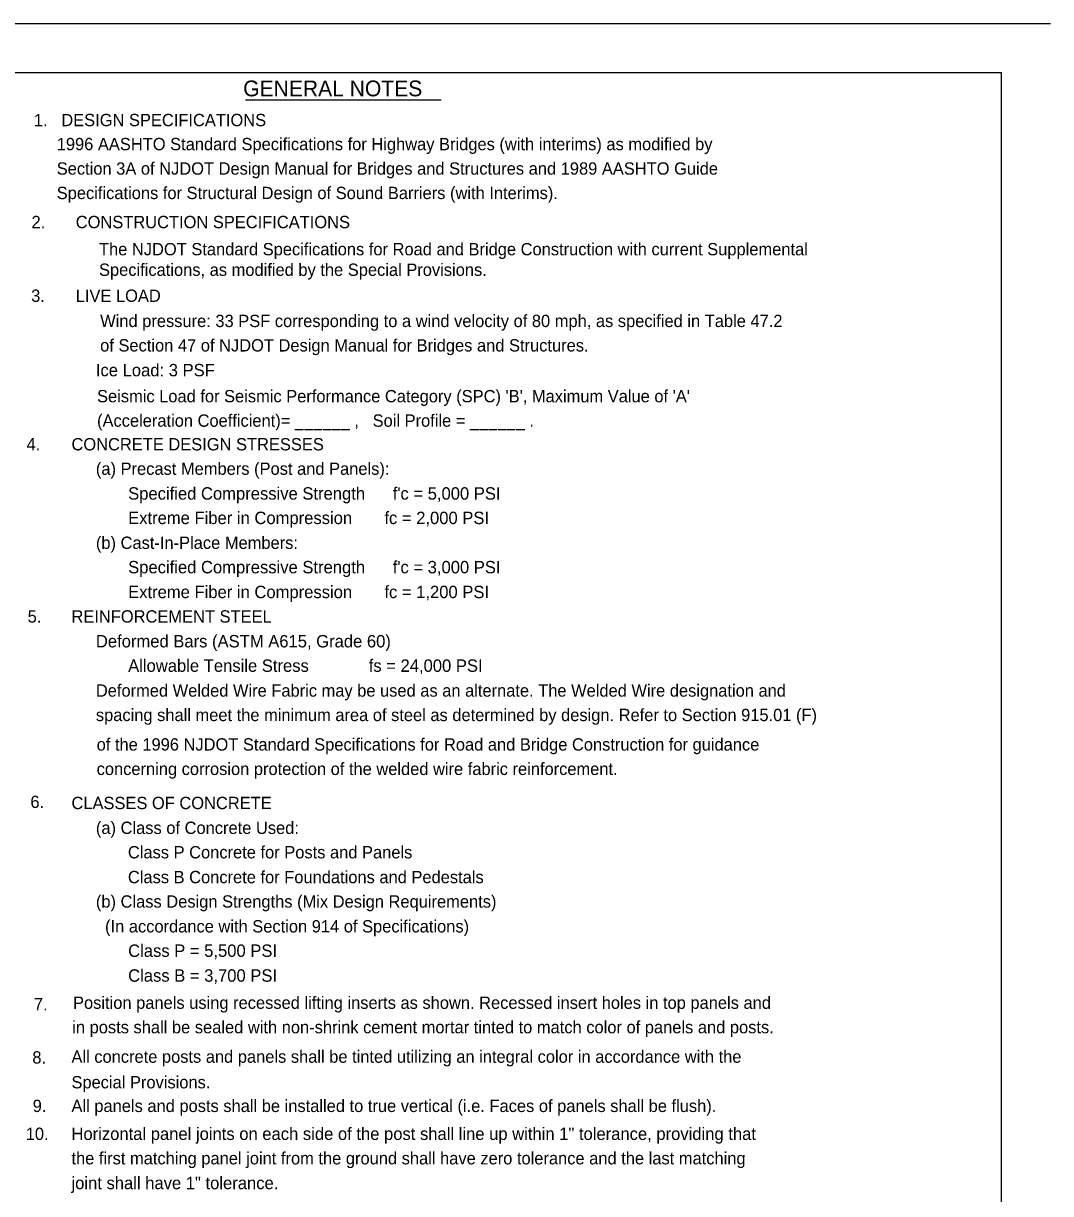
# Model space of a CAD drawing. Extents: x 499999.87 to 500002.82, y 499999.95 to 500001.79.
# Drawn here: x 500001.955 to 500002.825, y 500000.802 to 500001.792 of the extents above; entities that cross this region are included whole.
import ezdxf

# ---------------------------------------------------------------- set-up
doc = ezdxf.new("R2010")
doc.units = 0
doc.layers.add('1', color=7, linetype='Continuous')
doc.layers.add('2', color=7, linetype='Continuous')

msp = doc.modelspace()

# ---------------------------------------------------------------- linework, layer by layer
at = {"layer": '1'}
for p, q in [((499999.86647, 500001.79167), (500002.8248, 500001.79167)), ((500000.03314, 500001.75), (500002.78314, 500001.75)), ((500002.78314, 500000), (500002.78314, 500001.75)), ((500002.78314, 500000), (500002.78314, 500001.75)), ((500002.14337, 500001.72703), (500002.30906, 500001.72703))]:
    msp.add_line(p, q, dxfattribs=at)

# ---------------------------------------------------------------- texts
msp.add_text('GENERAL NOTES', height=0.0133327, dxfattribs=at).set_placement((500002.1414, 500001.72999))
at = {"layer": '2'}
for s, height, p in [('1.   DESIGN SPECIFICATIONS', 0.0104154, (500001.96424, 500001.70472)), ('     1996 AASHTO Standard Specifications for Highway Bridges (with interims) as modified by', 0.0104154, (500001.96424, 500001.68438)), ('     Section 3A of NJDOT Design Manual for Bridges and Structures and 1989 AASHTO Guide', 0.0104154, (500001.96424, 500001.66371)), ('     Specifications for Structural Design of Sound Barriers (with Interims).', 0.0104154, (500001.96424, 500001.64304)), ('2.', 0.010415, (500001.96227, 500001.61844)), ('CONSTRUCTION SPECIFICATIONS', 0.0104154, (500001.99967, 500001.61844)), ('The NJDOT Standard Specifications for Road and Bridge Construction with current Supplemental', 0.0104154, (500002.01936, 500001.59547)), ('Specifications, as modified by the Special Provisions.', 0.0104154, (500002.01936, 500001.57808)), ('3.', 0.010415, (500001.96194, 500001.5561)), ('LIVE LOAD', 0.010415, (500001.99967, 500001.5561)), ('Wind pressure: 33 PSF corresponding to a wind velocity of 80 mph, as specified in Table 47.2', 0.0104154, (500002.02034, 500001.53478)), ('of Section 47 of NJDOT Design Manual for Bridges and Structures.', 0.0104154, (500002.02034, 500001.51411)), ('Ice Load: 3 PSF', 0.010498, (500002.01673, 500001.49311)), ("Seismic Load for Seismic Performance Category (SPC) 'B', Maximum Value of 'A' ", 0.0104075, (500002.01772, 500001.47113)), ('(Acceleration Coefficient)= ______ ,   Soil Profile = ______ . ', 0.0104075, (500002.01772, 500001.45046)), ('4.', 0.010415, (500001.95801, 500001.43045)), ('CONCRETE DESIGN STRESSES', 0.0104154, (500001.99606, 500001.43045)), ('(a) Precast Members (Post and Panels):', 0.0104154, (500002.01673, 500001.40978)), ("       Specified Compressive Strength      f'c = 5,000 PSI", 0.010498, (500002.01673, 500001.38878)), ('       Extreme Fiber in Compression       fc = 2,000 PSI', 0.010498, (500002.01673, 500001.36811)), ('(b) Cast-In-Place Members:', 0.0104154, (500002.01673, 500001.34711)), ("       Specified Compressive Strength      f'c = 3,000 PSI", 0.010498, (500002.01673, 500001.32644)), ('       Extreme Fiber in Compression       fc = 1,200 PSI', 0.010498, (500002.01673, 500001.30545)), ('5.', 0.010415, (500001.95899, 500001.28478)), ('REINFORCEMENT STEEL', 0.0104154, (500001.99606, 500001.28478)), ('Deformed Bars (ASTM A615, Grade 60)', 0.010498, (500002.01673, 500001.26378)), ('       Allowable Tensile Stress             fs = 24,000 PSI', 0.010498, (500002.01673, 500001.24311)), ('Deformed Welded Wire Fabric may be used as an alternate. The Welded Wire designation and', 0.0104075, (500002.01673, 500001.22211)), ('spacing shall meet the minimum area of steel as determined by design. Refer to Section 915.01 (F)', 0.0104075, (500002.01673, 500001.20144)), ('of the 1996 NJDOT Standard Specifications for Road and Bridge Construction for guidance', 0.0104075, (500002.01739, 500001.17651)), ('concerning corrosion protection of the welded wire fabric reinforcement.', 0.0104075, (500002.01739, 500001.15584)), ('6.', 0.010415, (500001.96129, 500001.12795)), ('CLASSES OF CONCRETE', 0.0104154, (500001.99606, 500001.12697)), ('(a) Class of Concrete Used:', 0.0104154, (500002.01673, 500001.10597)), ('       Class P Concrete for Posts and Panels', 0.0104154, (500002.01673, 500001.0853)), ('       Class B Concrete for Foundations and Pedestals', 0.0104154, (500002.01673, 500001.0643)), ('(b) Class Design Strengths (Mix Design Requirements)', 0.0104154, (500002.01673, 500001.04364)), ('  (In accordance with Section 914 of Specifications)', 0.0104154, (500002.01673, 500001.02264)), ('       Class P = 5,500 PSI', 0.010498, (500002.01673, 500001.00197)), ('       Class B = 3,700 PSI', 0.010498, (500002.01673, 500000.98097)), ('7.', 0.010415, (500001.96424, 500000.95669)), ('Position panels using recessed lifting inserts as shown. Recessed insert holes in top panels and', 0.0104154, (500001.99738, 500000.95801)), ('in posts shall be sealed with non-shrink cement mortar tinted to match color of panels and posts.', 0.0104154, (500001.99672, 500000.93734)), ('All concrete posts and panels shall be tinted utilizing an integral color in accordance with the', 0.0104075, (500001.99606, 500000.9124)), ('8.', 0.010415, (500001.96293, 500000.91175)), ('Special Provisions.', 0.0104075, (500001.99606, 500000.89075)), ('9.', 0.010415, (500001.96325, 500000.87073)), ('All panels and posts shall be installed to true vertical (i.e. Faces of panels shall be flush).', 0.0104154, (500001.99606, 500000.87073)), ('10.', 0.010415, (500001.95735, 500000.84711)), ('Horizontal panel joints on each side of the post shall line up within 1" tolerance, providing that', 0.010498, (500001.99606, 500000.84711)), ('the first matching panel joint from the ground shall have zero tolerance and the last matching', 0.0104154, (500001.99606, 500000.82644)), ('joint shall have 1" tolerance.', 0.010498, (500001.99606, 500000.80545))]:
    msp.add_text(s, height=height, dxfattribs=at).set_placement(p)

doc.saveas('drawing.dxf')
